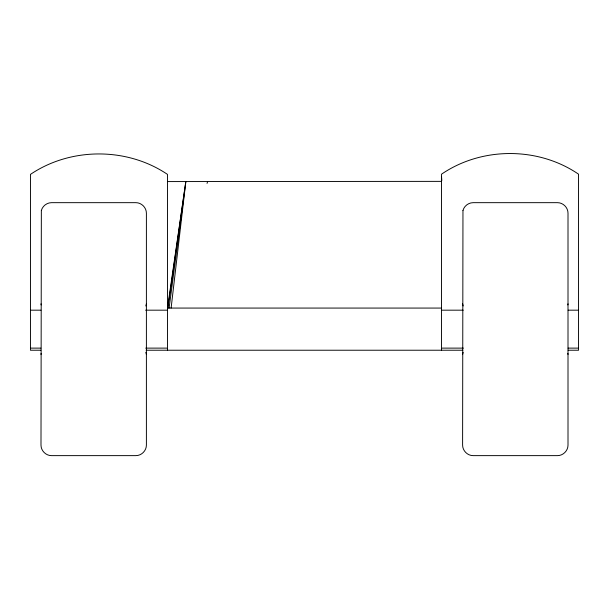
<?xml version="1.0" encoding="UTF-8"?>
<svg xmlns="http://www.w3.org/2000/svg" width="609" height="609" viewBox="0 0 609 609"><rect width="100%" height="100%" fill="white"/><g stroke="black" fill="none" stroke-linecap="round" stroke-linejoin="round"><path stroke-width="0.91" d="M171.114 308.07L185.836 181.581L167.475 308.07L441.525 308.07M40.993 354.446L41.13 353.357M146.396 303.853L145.833 305.962M462.604 354.446L463.167 352.337M567.87 304.942L568.007 303.853M169.096 308.07L185.836 181.581L167.878 308.07M207.037 183.393L207.608 181.581M441.525 181.368L167.475 181.581M30.45 310.179L40.917 310.179M145.589 310.179L167.475 310.179L167.475 348.12L145.741 348.12M463.259 310.179L441.525 310.179L441.525 348.12L463.411 348.12M568.151 310.179L578.55 310.179M30.45 348.12L40.849 348.12M568.083 348.12L578.55 348.12M40.803 350.228L30.45 350.228L30.45 174.387C70.819 147.134 127.106 147.134 167.475 174.387L167.475 309.92M146.198 350.228L462.802 350.228M568.197 350.228L578.55 350.228L578.55 174.182C538.272 146.655 481.803 146.655 441.525 174.182L441.525 309.912M463.167 305.962L462.604 303.853M145.833 352.337L146.396 354.446M567.87 353.357L568.007 354.446M40.993 303.853L41.13 304.942M441.525 176.404L441.822 180.538M441.525 348.417L441.525 350.228M167.475 348.432L167.475 350.228M41.351 210.478L40.993 445.095C40.955 450.736 45.888 455.669 51.529 455.631L135.853 455.631C141.494 455.669 146.426 450.736 146.396 445.095L146.396 213.203C146.426 207.562 141.494 202.63 135.853 202.668L51.529 202.668C46.87 202.69 42.584 205.979 41.351 210.478M462.962 210.478L462.604 445.095C462.574 450.736 467.506 455.669 473.147 455.631L557.471 455.631C563.112 455.669 568.045 450.736 568.007 445.095L568.007 213.203C568.045 207.562 563.112 202.63 557.471 202.668L473.147 202.668C468.488 202.69 464.195 205.979 462.962 210.478"/></g></svg>
